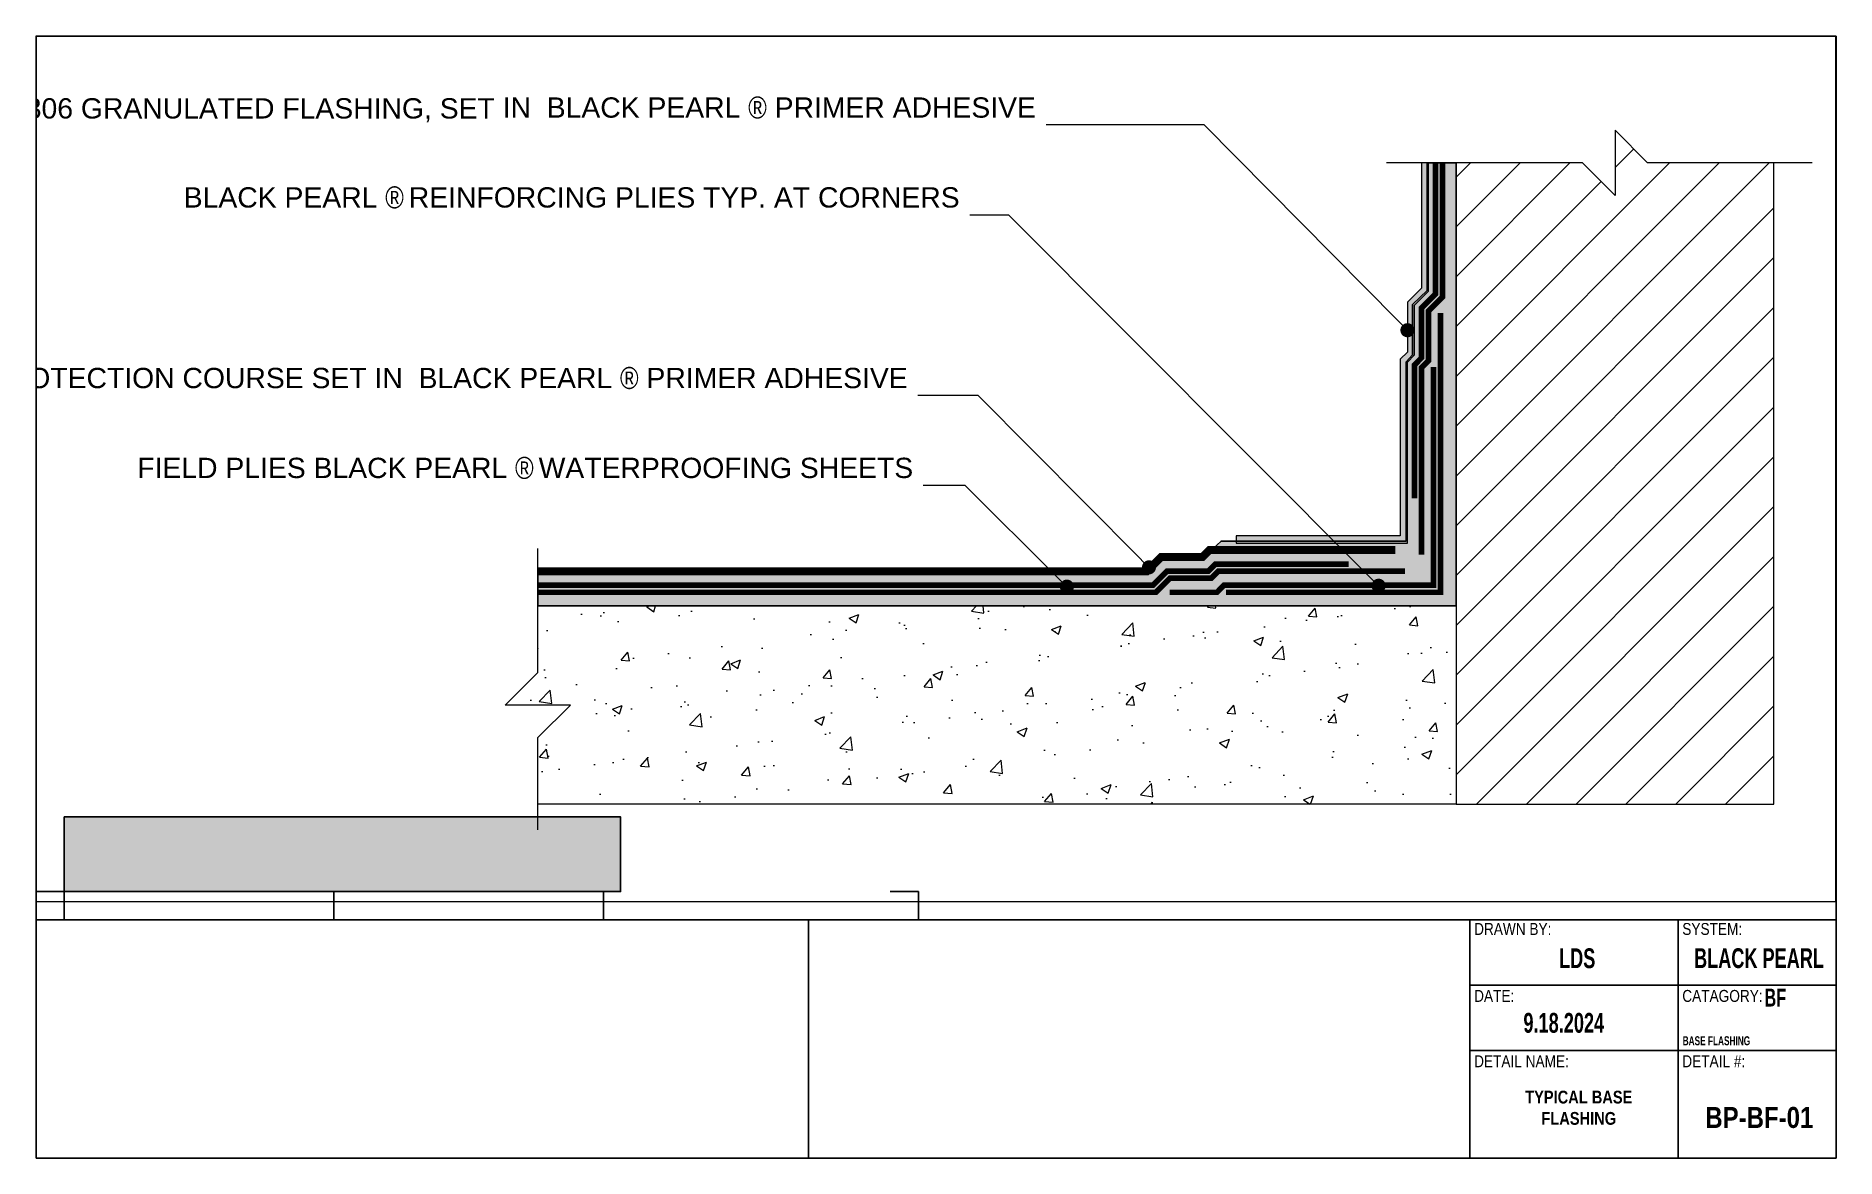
# Paper-space layout '11x17' of a CAD drawing. Header units: inches. Extents: x 0.6 to 16.6, y 0.6 to 10.6.
# The model-space entities are those that its viewports show. They can reach past a viewport. Long polylines and large blocks are cut down to what shows.
import ezdxf
from ezdxf import colors
from ezdxf.entities.mleader import LeaderData, LeaderLine
from ezdxf.math import Vec2, Vec3

# ---------------------------------------------------------------- set-up
doc = ezdxf.new("R2010")
doc.units = ezdxf.units.IN
doc.header["$MEASUREMENT"] = 0
doc.linetypes.add('Dashed - Dense', pattern=[0.8, 0.5, -0.3])
doc.layers.get('Defpoints').update_dxf_attribs({"color": 103})
for name, color, linetype, lineweight in [('Others', 190, 'Continuous', 0), ('RAM Black Pearl Sheet', 165, 'Continuous', 0), ('Ram Mastic', 191, 'Continuous', 0), ('Text', 20, 'Continuous', 0), ('Title Block Text', 20, 'Continuous', 0)]:
    doc.layers.add(name, color=color, linetype=linetype, lineweight=lineweight)
doc.layers.add('Protection Course', color=99, linetype='Dashed - Dense', lineweight=0, true_color=0x216123)
doc.layers.add('SELF ADHERING BUTYL FLASHING TAPE', color=10, linetype='Continuous')
doc.layers.add('Title Block Lines', color=7, linetype='Continuous')
doc.styles.add('GENERATED_STYLE_1', font='ARIALN.TTF')
doc.styles.add('GENERATED_STYLE_6', font='ARIALNB.TTF')
doc.styles.add('GENERATED_STYLE_8', font='ARIALNB.TTF', dxfattribs={"width": 0.8})
doc.styles.get("Standard").update_dxf_attribs({"font": 'ARIALN.TTF'})

# ---------------------------------------------------------------- blocks, each defined once
blk = doc.blocks.new('Barrett Title Block LDS')
h = blk.add_hatch()
h.set_pattern_fill('HONEY', color=160, scale=2)
h.set_pattern_definition([(0, (-14.79494, -0.4674), (0.375, 0.2165064), [0.25, -0.5]), (120, (-14.79494, -0.4674), (-0.375, 0.2165064), [0.25, -0.5]), (60, (-14.79494, -0.4674), (8e-17, 0.4330127), [-0.5, 0.25])])
h.paths.add_polyline_path([(7.134, 2.152), (7.147, 2.152), (7.147, 2.143), (7.134, 2.143)])
at = {"layer": 'Ram Mastic'}
h = blk.add_hatch(dxfattribs=at)
h.set_pattern_fill('HONEY', color=256, scale=1.714998)
h.set_pattern_definition([(0, (-13.46107, 1.3637), (0.3215622, 0.185654), [0.214375, -0.4287496]), (120, (-13.46107, 1.3637), (-0.3215622, 0.185654), [0.214375, -0.4287496]), (60, (-13.46107, 1.3637), (7e-17, 0.371308), [-0.4287496, 0.214375])])
h.paths.add_polyline_path([(3.733, 2.342), (3.773, 2.342), (3.773, 2.31), (3.733, 2.31)])
h = blk.add_hatch(dxfattribs=at)
h.set_pattern_fill('HONEY', color=256, scale=1.714998)
h.set_pattern_definition([(0, (-13.63047, 0.7278), (0.3215622, 0.185654), [0.214375, -0.4287496]), (120, (-13.63047, 0.7278), (-0.3215622, 0.185654), [0.214375, -0.4287496]), (60, (-13.63047, 0.7278), (7e-17, 0.371308), [-0.4287496, 0.214375])])
h.paths.add_polyline_path([(3.458, 0.971), (3.498, 0.971), (3.498, 0.916), (3.458, 0.916)])
at = {"layer": 'SELF ADHERING BUTYL FLASHING TAPE', "linetype": 'Continuous'}
h = blk.add_hatch(dxfattribs=at)
h.set_pattern_fill('ANSI31', color=30)
h.set_pattern_definition([(45, (0.74292, 1.41906), (-0.0883883, 0.0883883), [])])
h.paths.add_polyline_path([(6.83, 1.08), (6.835, 1.068), (6.838, 1.057), (6.86, 1.066), (6.858, 1.074), (6.853, 1.086), (6.847, 1.099), (6.838, 1.106), (6.818, 1.099), (6.824, 1.093)])
h = blk.add_hatch(dxfattribs=at)
h.set_pattern_fill('ANSI31', color=30)
h.set_pattern_definition([(45, (0.74292, 1.26022), (-0.0883883, 0.0883883), [])])
h.paths.add_polyline_path([(6.83, 0.921), (6.835, 0.909), (6.838, 0.898), (6.86, 0.908), (6.858, 0.915), (6.853, 0.927), (6.847, 0.94), (6.838, 0.947), (6.818, 0.94), (6.824, 0.934)])
at = {"layer": 'Title Block Lines', "linetype": 'Continuous'}
for p, q in [((16.489, 10.488), (0.51, 10.488)), ((0.51, 10.488), (0.51, 0.533)), ((7.367, 2.647), (16.489, 2.647)), ((13.238, 0.533), (13.238, 2.647)), ((15.086, 0.533), (15.086, 2.647)), ((0.51, 0.533), (16.489, 0.533)), ((3.948, 0.533), (13.903, 0.533))]:
    blk.add_line(p, q, dxfattribs=at)
at = {"layer": 'Title Block Lines'}
for points in [[(16.489, 10.488), (16.489, 0.533)], [(7.367, 2.647), (0.51, 2.647)], [(7.367, 2.647), (7.367, 0.533)], [(13.238, 2.647), (13.238, 0.533)], [(16.489, 2.287), (16.489, 1.41)], [(16.489, 2.287), (16.489, 0.533)], [(16.489, 2.066), (13.238, 2.066)], [(16.489, 1.486), (13.238, 1.486)]]:
    blk.add_lwpolyline(points, dxfattribs=at)
at = {"layer": 'Title Block Lines', "linetype": 'Continuous', "char_height": 0.10572, "attachment_point": 1, "style": 'GENERATED_STYLE_1'}
for s, insert in [('\\A1;\\pxql;DRAWN BY:', (13.276, 2.618)), ('\\A1;\\pxql;SYSTEM:', (15.124, 2.618)), ('\\A1;\\pxql;DATE:', (13.276, 2.024)), ('\\A1;\\pxql;CATAGORY:', (15.124, 2.024)), ('\\A1;\\pxql;DETAIL NAME:', (13.276, 1.444)), ('\\A1;\\pxql;DETAIL #:', (15.124, 1.444))]:
    blk.add_mtext(s, dxfattribs=dict(at, insert=insert))
blk = doc.blocks.new('_Dot')
at = {"color": 0, "linetype": 'ByBlock', "lineweight": -2}
blk.add_line((-0.5, 0), (-1, 0), dxfattribs=at)
at = {"color": 0, "linetype": 'ByBlock', "const_width": 0.5}
blk.add_lwpolyline([(-0.25, 0, 1), (0.25, 0, 1)], format="xyb", close=True, dxfattribs=at)

msp = doc.modelspace()

# ---------------------------------------------------------------- hatches: boundary and pattern name
at = {"layer": 'Others'}
h = msp.add_hatch(dxfattribs=at)
h.set_pattern_fill('ANSI31', color=256, scale=5)
h.paths.add_polyline_path([(507.131, 70.881), (506.553, 71.46), (504.309, 71.46), (504.309, 60.079), (509.953, 60.079), (509.953, 71.46), (507.709, 71.46), (507.131, 72.038)])
h = msp.add_hatch(dxfattribs=at)
h.set_pattern_fill('WOOD6', color=6, scale=0.2, pattern_type=2)
h.set_pattern_definition([(216.8699, (0.08, 0.2), (0.5999999836, 0.4000000247), [0.1, -0.9]), (206.5651, (0.2, 0.14), (-0.199999832, -0.200000262), [0.2236068, -0.2236068]), (198.4349, (0.2, 0.04), (-0.400000087, -0.199999681), [0.1264912, -0.5059644])])
h.paths.add_polyline_path([(488.007, 64.209), (498.831, 64.209), (499.081, 64.464), (499.832, 64.464), (500.138, 64.749), (503.421, 64.749), (503.421, 67.928), (503.537, 68.053), (503.537, 68.944), (503.793, 69.194), (503.793, 71.46), (504.309, 71.46), (504.309, 63.599), (488.007, 63.599)])
h = msp.add_hatch(dxfattribs=at)
h.set_pattern_fill('AR-CONC', color=256, scale=0.25)
h.set_pattern_definition([(50, (0, 0), (1.7931505, -0.1568803), [0.1875, -2.0625]), (355, (0, 0), (-0.346878, 1.8804803), [0.15, -1.65]), (100.45144, (0.1494, -0.013), (1.446272, 1.7236), [0.1593505, -1.752855]), (46.1842, (0, 0.5), (2.668103, -0.413798), [0.28125, -3.09375]), (96.63564, (0.2223, 0.4655), (2.336655, 2.435297), [0.239026, -2.629284]), (351.18416, (0, 0.5), (2.336655, 2.435297), [0.225, -2.475]), (21, (0.25, 0.375), (1.4922676, -1.0065472), [0.1875, -2.0625]), (326, (0.25, 0.375), (0.608288, 1.812875), [0.15, -1.65]), (71.45144, (0.3744, 0.2911), (2.100556, 0.806328), [0.1593505, -1.752855]), (37.5, (0, 0), (0.0303996, 0.8322346), [0, -1.63, 0, -1.675, 0, -1.65625]), (7.5, (0, 0), (0.6576738, 0.9860293), [0, -0.955, 0, -1.5925, 0, -0.63125]), (327.5, (-0.5575, 0), (1.3345561, -0.0563872), [0, -0.625, 0, -1.95, 0, -2.5875]), (317.5, (-0.8075, 0), (1.4579654, 0.2502625), [0, -0.8125, 0, -1.295, 0, -1.8375])])
h.paths.add_polyline_path([(488.007, 63.599), (488.007, 62.417), (487.428, 61.839), (488.585, 61.839), (488.007, 61.261), (488.007, 60.079), (504.309, 60.079), (504.309, 63.599)])
at = {"layer": 'Protection Course'}
h = msp.add_hatch(dxfattribs=at)
h.set_pattern_fill('AGGREGAT', color=256, scale=0.3, angle=180, pattern_type=2)
h.set_pattern_definition([(180, (0, 0), (-0.3, -0.3), [0.03, -0.045, 0.015, -0.045, 0.015, -0.15]), (180, (-0.15, -0.03), (-0.3, -0.3), [0.015, -0.285]), (180, (-0.06, -0.045), (-0.3, -0.3), [0.015, -0.03, 0.015, -0.24]), (180, (-0.21, -0.06), (-0.3, -0.3), [0.03, -0.27]), (180, (-0.24, -0.075), (-0.3, -0.3), [0.015, -0.285]), (180, (-0.15, -0.105), (-0.3, -0.3), [0.03, -0.27]), (180, (-1e-17, -0.12), (-0.3, -0.3), [0.015, -0.03, 0.015, -0.075, 0.045, -0.12]), (180, (-0.21, -0.15), (-0.3, -0.3), [0.03, -0.27]), (180, (-0.03, -0.165), (-0.3, -0.3), [0.03, -0.015, 0.015, -0.12, 0.015, -0.105]), (180, (-0.015, -0.18), (-0.3, -0.3), [0.015, -0.285]), (180, (-0.12, -0.195), (-0.3, -0.3), [0.015, -0.015, 0.015, -0.255]), (180, (-0.075, -0.21), (-0.3, -0.3), [0.015, -0.285]), (180, (-0.27, -0.225), (-0.3, -0.3), [0.015, -0.285]), (180, (-0.135, -0.24), (-0.3, -0.3), [0.015, -0.12, 0.015, -0.15]), (180, (-0.135, -0.255), (-0.3, -0.3), [0.03, -0.27]), (180, (-0.195, -0.27), (-0.3, -0.3), [0.03, -0.27]), (180, (-0.015, -0.285), (-0.3, -0.3), [0.015, -0.18, 0.03, -0.075]), (270, (-2e-17, -0.135), (0.3, -0.3), [0.06, -0.06, 0.03, -0.15]), (270, (-0.015, -0.135), (0.3, -0.3), [0.015, -0.105, 0.03, -0.15]), (270, (-0.03, -0.06), (0.3, -0.3), [0.045, -0.255]), (270, (-0.045, -0.06), (0.3, -0.3), [0.03, -0.27]), (270, (-0.06, -0.015), (0.3, -0.3), [0.015, -0.18, 0.015, -0.015, 0.03, -0.045]), (270, (-0.09, -0.015), (0.3, -0.3), [0.015, -0.105, 0.015, -0.165]), (270, (-0.105, -0.135), (0.3, -0.3), [0.03, -0.045, 0.015, -0.015, 0.03, -0.165]), (270, (-0.12, -0.075), (0.3, -0.3), [0.03, -0.165, 0.015, -0.09]), (270, (-0.135, -0.015), (0.3, -0.3), [0.015, -0.015, 0.03, -0.24]), (270, (-0.165, -0.21), (0.3, -0.3), [0.015, -0.285]), (270, (-0.18, -0.21), (0.3, -0.3), [0.03, -0.03, 0.015, -0.015, 0.03, -0.18]), (270, (-0.195, -0.075), (0.3, -0.3), [0.015, -0.015, 0.015, -0.03, 0.015, -0.21]), (270, (-0.24, -0.18), (0.3, -0.3), [0.06, -0.24]), (270, (-0.255, -0.15), (0.3, -0.3), [0.06, -0.045, 0.03, -0.165]), (270, (-0.27, -0.03), (0.3, -0.3), [0.015, -0.045, 0.03, -0.21]), (270, (-0.285, -0.06), (0.3, -0.3), [0.045, -0.255]), (225, (-0.12, 1e-17), (-4e-17, -0.3), [0.021213, -0.40305107]), (225, (-0.285, -0.015), (-4e-17, -0.3), [0.021213, -0.36062507, 0.021213, -0.021213]), (225, (-0.09, -0.03), (-4e-17, -0.3), [0.021213, -0.169704, 0.021213, -0.21213407]), (225, (-0.165, -0.03), (-4e-17, -0.3), [0.021213, -0.33941207, 0.021213, -0.042426]), (225, (-0.18, -0.03), (-4e-17, -0.3), [0.042426, -0.169704, 0.042426, -0.16970807]), (225, (-0.105, -0.06), (-4e-17, -0.3), [0.02121, -0.19092, 0.02121, -0.02121, 0.02121, -0.14850407]), (225, (-0.255, -0.075), (-4e-17, -0.3), [0.021213, -0.021213, 0.021213, -0.36062507]), (225, (-0.045, -0.09), (-4e-17, -0.3), [0.021213, -0.254556, 0.021213, -0.12728207]), (225, (-0.285, -0.12), (-4e-17, -0.3), [0.02121, -0.02121, 0.02121, -0.084852, 0.02121, -0.25457207]), (225, (-0.105, -0.165), (-4e-17, -0.3), [0.021213, -0.40305107]), (225, (-0.03, -0.18), (-4e-17, -0.3), [0.0424263, -0.38183777]), (225, (-3e-17, -0.21), (-4e-17, -0.3), [0.021213, -0.021213, 0.021213, -0.36062507]), (225, (-0.165, -0.255), (-4e-17, -0.3), [0.021213, -0.40305107]), (225, (-0.255, -0.285), (-4e-17, -0.3), [0.021213, -0.40305107]), (315, (-0.135, -0.03), (-5e-17, -0.3), [0.021213, -0.40305107]), (315, (-0.15, -0.03), (-5e-17, -0.3), [0.021213, -0.40305107]), (315, (-0.06, -0.045), (-5e-17, -0.3), [0.021213, -0.084852, 0.042426, -0.27577307]), (315, (-6e-18, -0.045), (-5e-17, -0.3), [0.021213, -0.40305107]), (315, (-0.195, -0.09), (-5e-17, -0.3), [0.021213, -0.16970562, 0.021213, -0.21213245]), (315, (-0.21, -0.09), (-5e-17, -0.3), [0.02121, -0.12729, 0.02121, -0.12726, 0.02121, -0.10608407]), (315, (-0.03, -0.105), (-5e-17, -0.3), [0.021213, -0.40305107]), (315, (-0.27, -0.12), (-5e-17, -0.3), [0.04242, -0.106065, 0.02121, -0.02121, 0.02121, -0.21214907]), (315, (-0.075, -0.165), (-5e-17, -0.3), [0.021213, -0.40305107]), (315, (-0.195, -0.165), (-5e-17, -0.3), [0.0424263, -0.38183777]), (315, (-0.21, -0.165), (-5e-17, -0.3), [0.021213, -0.40305107]), (315, (-0.12, -0.195), (-5e-17, -0.3), [0.021213, -0.40305107]), (315, (-0.03, -0.24), (-5e-17, -0.3), [0.021213, -0.40305107]), (315, (-0.27, -0.24), (-5e-17, -0.3), [0.021213, -0.40305107]), (206.56505, (-0.03, 4e-18), (-0.3, -1e-10), [0.03354, -0.6372804]), (206.56505, (-4e-18, -0.03), (-0.3, -1e-10), [0.03354, -0.6372804]), (206.56505, (-6e-18, -0.045), (-0.3, -1e-10), [0.03354, -0.6372804]), (206.56505, (-0.075, -0.045), (-0.3, -1e-10), [0.03354, -0.6372804]), (206.56505, (-0.06, -0.105), (-0.3, -1e-10), [0.03354, -0.6372804]), (206.56505, (-0.06, -0.12), (-0.3, -1e-10), [0.03354, -0.6372804]), (206.56505, (-0.12, -0.18), (-0.3, -1e-10), [0.03354, -0.6372804]), (206.56505, (-0.135, -0.195), (-0.3, -1e-10), [0.03354, -0.6372804]), (206.56505, (-0.015, -0.225), (-0.3, -1e-10), [0.03354, -0.6372804]), (206.56505, (-0.105, -0.225), (-0.3, -1e-10), [0.03354, -0.6372804]), (243.43495, (-0.255, 3e-17), (-2e-11, -0.3), [0.03354, -0.6372804]), (243.43495, (-0.18, -0.045), (-2e-11, -0.3), [0.03354, -0.6372804]), (243.43495, (-0.135, -0.075), (-2e-11, -0.3), [0.03354, -0.6372804]), (243.43495, (-0.18, -0.12), (-2e-11, -0.3), [0.03354, -0.6372804]), (243.43495, (-0.195, -0.12), (-2e-11, -0.3), [0.03354, -0.6372804]), (243.43495, (-0.09, -0.165), (-2e-11, -0.3), [0.03354, -0.6372804]), (243.43495, (-0.06, -0.18), (-2e-11, -0.3), [0.03354, -0.6372804]), (243.43495, (-0.18, -0.24), (-2e-11, -0.3), [0.03354, -0.6372804]), (243.43495, (-0.06, -0.27), (-2e-11, -0.3), [0.03354, -0.6372804]), (296.56505, (-0.015, -0.18), (1e-10, -0.3), [0.03354, -0.6372804]), (296.56505, (-0.195, -0.18), (1e-10, -0.3), [0.03354, -0.6372804]), (296.56505, (-2e-17, -0.195), (1e-10, -0.3), [0.03354, -0.6372804]), (296.56505, (-0.24, -0.24), (1e-10, -0.3), [0.03354, -0.6372804]), (296.56505, (-0.045, -0.255), (1e-10, -0.3), [0.03354, -0.6372804]), (296.56505, (-0.105, -0.27), (1e-10, -0.3), [0.03354, -0.6372804]), (333.43495, (-0.12, 1e-17), (0.3, -1e-10), [0.03354, -0.6372804]), (333.43495, (-0.06, -0.03), (0.3, -1e-10), [0.03354, -0.6372804]), (333.43495, (-0.27, -0.045), (0.3, -1e-10), [0.03354, -0.6372804]), (333.43495, (-0.24, -0.075), (0.3, -1e-10), [0.03354, -0.6372804]), (333.43495, (-0.12, -0.105), (0.3, -1e-10), [0.03354, -0.6372804]), (333.43495, (-0.045, -0.12), (0.3, -1e-10), [0.03354, -0.6372804]), (333.43495, (-0.135, -0.12), (0.3, -1e-10), [0.03354, -0.6372804]), (333.43495, (-0.09, -0.15), (0.3, -1e-10), [0.03354, -0.6372804]), (333.43495, (-0.09, -0.225), (0.3, -1e-10), [0.03354, -0.6372804]), (333.43495, (-3e-17, -0.285), (0.3, -1e-10), [0.03354, -0.6372804]), (333.43495, (-0.18, -0.285), (0.3, -1e-10), [0.03354, -0.6372804]), (333.43495, (-0.21, -0.285), (0.3, -1e-10), [0.03354, -0.6372804])])
h.paths.add_polyline_path([(500.405, 64.839), (500.405, 64.714), (503.444, 64.714), (503.444, 67.926), (503.569, 68.051), (503.569, 68.934), (503.819, 69.184), (503.819, 71.46), (503.694, 71.46), (503.694, 69.236), (503.444, 68.986), (503.444, 68.103), (503.319, 67.978), (503.319, 64.839)])

# ---------------------------------------------------------------- linework, layer by layer
at = {"layer": 'Defpoints'}
msp.add_lwpolyline([(488.007, 64.209), (498.831, 64.209), (499.081, 64.464), (499.832, 64.464), (500.138, 64.749), (503.421, 64.749), (503.421, 67.928), (503.537, 68.053), (503.537, 68.944), (503.793, 69.194), (503.793, 71.46), (504.309, 71.46), (504.309, 63.599), (488.007, 63.599)], close=True, dxfattribs=at)
at = {"layer": 'Others', "flags": 128}
for points in [[(510.631, 71.46), (507.709, 71.46), (507.131, 72.038), (507.131, 70.881), (506.553, 71.46), (503.074, 71.46)], [(488.007, 59.627), (488.007, 61.261), (488.585, 61.839), (487.428, 61.839), (488.007, 62.417), (488.007, 64.617)]]:
    msp.add_lwpolyline(points, dxfattribs=at)
at = {"layer": 'Others'}
for points in [[(506.553, 71.46), (504.309, 71.46), (504.309, 60.079), (509.953, 60.079), (509.953, 71.46), (507.709, 71.46)], [(488.007, 62.417), (488.007, 63.599), (504.309, 63.599), (504.309, 60.079), (488.007, 60.079), (488.007, 61.261)]]:
    msp.add_lwpolyline(points, dxfattribs=at)
at = {"layer": 'Protection Course', "linetype": 'Continuous'}
msp.add_lwpolyline([(500.405, 64.839), (500.405, 64.714), (503.444, 64.714), (503.444, 67.926), (503.569, 68.051), (503.569, 68.934), (503.819, 69.184), (503.819, 71.46), (503.694, 71.46), (503.694, 69.236), (503.444, 68.986), (503.444, 68.103), (503.319, 67.978), (503.319, 64.839)], close=True, dxfattribs=at)
at = {"layer": 'Protection Course', "linetype": 'ByBlock', "ltscale": 0.2, "const_width": 0.141}
msp.add_lwpolyline([(503.231, 64.589), (499.93, 64.589), (499.805, 64.464), (499.071, 64.464), (498.821, 64.214), (488.007, 64.214)], dxfattribs=at)
at = {"layer": 'RAM Black Pearl Sheet', "const_width": 0.1}
for points in [[(503.569, 65.506), (503.569, 67.874), (503.694, 67.999), (503.694, 68.882), (503.944, 69.132), (503.944, 71.46)], [(503.694, 64.506), (503.694, 67.823), (503.819, 67.948), (503.819, 68.83), (504.069, 69.08), (504.069, 71.46)], [(504.031, 68.796), (504.031, 63.839), (500.226, 63.839)], [(503.906, 67.839), (503.906, 63.964), (500.189, 63.964), (500.064, 63.839), (499.226, 63.839)], [(502.402, 64.339), (500.034, 64.339), (499.909, 64.214), (499.174, 64.214), (498.924, 63.964), (488.007, 63.964)], [(503.402, 64.214), (500.085, 64.214), (499.96, 64.089), (499.226, 64.089), (498.976, 63.839), (488.007, 63.839)]]:
    msp.add_lwpolyline(points, dxfattribs=at)

# ---------------------------------------------------------------- leaders
at = {"layer": 'Text'}
ml = msp.add_multileader_mtext('Standard', dxfattribs=at)
ml.set_content('{\\fArial|b0|i0|c0|p34;IF FLASHING IS EXPOSED, INSTALL RAM 306 GRANULATED FLASHING, SET\\A1; IN  BLACK PEARL \\A0;\\fArial Narrow|b0|i0|c0|p34;\\H1.08333x;®\\A1;\\fArial|b0|i0|c0|p34;\\H0.92308x; PRIMER ADHESIVE}', color=256)
ml.set_leader_properties(color=256, lineweight=0)
ml.set_arrow_properties(name='DOT')
ml.build(insert=Vec2(0, 0))
ml.multileader.update_dxf_attribs({"text_left_attachment_type": 2, "text_right_attachment_type": 2, "dogleg_length": 0.36, "arrow_head_size": 0.25, "scale": 4})
ctx = ml.context
ctx.base_point, ctx.scale, ctx.char_height, ctx.arrow_head_size, ctx.landing_gap_size, ctx.plane_origin = Vec3(479.545, 72.133), 4, 0.36, 0.25, 0.18, Vec3(485.762, 72.324)
ctx.left_attachment, ctx.right_attachment, ctx.text_align_type = 2, 2, 2
notes = []
notes.append((ctx, [(1, (1, 1, 0), (499.838, 72.133), (-1, 0), 2.809, [(0, [(503.445, 68.49)], 0, [])])]))
ctx.mtext.insert, ctx.mtext.width, ctx.mtext.alignment, ctx.mtext.flow_direction = Vec3(496.849, 72.637), 17.62807, 3, 5
ml = msp.add_multileader_mtext('Standard', dxfattribs=at)
ml.set_content('\\A1;{\\fArial|b0|i0|c0|p34;BLACK PEARL \\A0;\\fArial Narrow|b0|i0|c0|p34;\\H1.08333x;®\\fMS Shell Dlg 2|b0|i0|c0|p0;\\H0.61538x; \\A1;\\fArial|b0|i0|c0|p34;\\H1.50002x;REINFORCING PLIES TYP. AT CORNERS}', color=256)
ml.set_leader_properties(color=256, lineweight=0)
ml.set_arrow_properties(name='DOT')
ml.build(insert=Vec2(0, 0))
ml.multileader.update_dxf_attribs({"text_left_attachment_type": 2, "text_right_attachment_type": 2, "dogleg_length": 0.36, "arrow_head_size": 0.25, "scale": 4})
ctx = ml.context
ctx.base_point, ctx.scale, ctx.char_height, ctx.arrow_head_size, ctx.landing_gap_size, ctx.plane_origin = Vec3(486.167, 70.533), 4, 0.36, 0.25, 0.18, Vec3(485.762, 69.675)
ctx.left_attachment, ctx.right_attachment, ctx.text_align_type = 2, 2, 2
notes.append((ctx, [(1, (1, 1, 0), (496.368, 70.533), (-1, 0), 0.693, [(0, [(502.933, 63.956)], 0, [])])]))
ctx.mtext.insert, ctx.mtext.width, ctx.mtext.alignment, ctx.mtext.flow_direction = Vec3(495.495, 71.042), 9.22439, 3, 5
ml = msp.add_multileader_mtext('Standard', dxfattribs=at)
ml.set_content('\\A1;{\\fArial|b0|i0|c0|p34;PROTECTION COURSE SET IN  BLACK PEARL \\A0;\\fArial Narrow|b0|i0|c0|p34;\\H1.08333x;®\\A1;\\fArial|b0|i0|c0|p34;\\H0.92308x; PRIMER ADHESIVE}', color=256)
ml.set_leader_properties(color=256, lineweight=0)
ml.set_arrow_properties(name='DOT')
ml.build(insert=Vec2(0, 0))
ml.multileader.update_dxf_attribs({"text_left_attachment_type": 2, "text_right_attachment_type": 2, "dogleg_length": 0.36, "arrow_head_size": 0.25, "scale": 4})
ctx = ml.context
ctx.base_point, ctx.scale, ctx.char_height, ctx.arrow_head_size, ctx.landing_gap_size, ctx.plane_origin = Vec3(485.77, 67.333), 4, 0.36, 0.25, 0.18, Vec3(481.242, 69.328)
ctx.left_attachment, ctx.right_attachment, ctx.text_align_type = 2, 2, 2
notes.append((ctx, [(1, (1, 1, 0), (495.821, 67.333), (-1, 0), 1.068, [(0, [(498.856, 64.282)], 0, [])])]))
ctx.mtext.insert, ctx.mtext.width, ctx.mtext.alignment, ctx.mtext.flow_direction = Vec3(494.573, 67.837), 8.7902, 3, 5
ml = msp.add_multileader_mtext('Standard', dxfattribs=at)
ml.set_content('\\A1;{\\fArial|b0|i0|c0|p34;FIELD PLIES BLACK PEARL \\A0;\\fArial Narrow|b0|i0|c0|p34;\\H1.08333x;®\\fMS Shell Dlg 2|b0|i0|c0|p0;\\H0.61538x; \\A1;\\fArial|b0|i0|c0|p34;\\H1.50002x;WATERPROOFING SHEETS}', color=256)
ml.set_leader_properties(color=256, lineweight=0)
ml.set_arrow_properties(name='DOT')
ml.build(insert=Vec2(0, 0))
ml.multileader.update_dxf_attribs({"text_left_attachment_type": 2, "text_right_attachment_type": 2, "dogleg_length": 0.36, "arrow_head_size": 0.25, "scale": 4})
ctx = ml.context
ctx.base_point, ctx.scale, ctx.char_height, ctx.arrow_head_size, ctx.landing_gap_size, ctx.plane_origin = Vec3(487.492, 65.733), 4, 0.36, 0.25, 0.18, Vec3(480.919, 67.84)
ctx.left_attachment, ctx.right_attachment, ctx.text_align_type = 2, 2, 2
notes.append((ctx, [(1, (1, 1, 0), (495.595, 65.733), (-1, 0), 0.745, [(0, [(497.4, 63.94)], 0, [])])]))
ctx.mtext.insert, ctx.mtext.width, ctx.mtext.alignment, ctx.mtext.flow_direction = Vec3(494.67, 66.242), 7.23195, 3, 5
for ctx, leaders in notes:
    for number, flags, end, landing, length, lines in leaders:
        leader = LeaderData()
        leader.index, (leader.has_last_leader_line, leader.has_dogleg_vector, leader.attachment_direction) = number, flags
        leader.last_leader_point, leader.dogleg_vector, leader.dogleg_length = Vec3(end), Vec3(landing), length
        for number, points, colour, breaks in lines:
            line = LeaderLine()
            line.index, line.vertices, line.color, line.breaks = number, Vec3.list(points), colors.encode_raw_color(colour), breaks
            leader.lines.append(line)
        ctx.leaders.append(leader)

psp = doc.layouts.new('11x17')

# ---------------------------------------------------------------- hatches: boundary and pattern name
at = {"true_color": 0xffffff}
h = psp.add_hatch(color=7, dxfattribs=at)
h.dxf.hatch_style = 1
h.paths.add_polyline_path([(0.828, 3.634), (0.828, 2.971), (5.767, 2.971), (5.767, 3.634)])

# ---------------------------------------------------------------- linework, layer by layer
at = {"layer": 'Defpoints'}
psp.add_lwpolyline([(0.828, 3.634), (5.767, 3.634), (5.767, 2.971), (0.828, 2.971)], close=True, dxfattribs=at)
for points in [[(0.828, 2.721), (0.828, 2.971), (0.578, 2.971)], [(3.221, 2.721), (3.221, 2.971), (2.971, 2.971)], [(5.615, 2.721), (5.615, 2.971), (5.365, 2.971)], [(8.411, 2.721), (8.411, 2.971), (8.161, 2.971)]]:
    psp.add_lwpolyline(points, dxfattribs=at)

# ---------------------------------------------------------------- block references
at = {"layer": 'Title Block Lines'}
psp.add_blockref('Barrett Title Block LDS', (0.068, 0.074), dxfattribs=at)

# ---------------------------------------------------------------- texts
at = {"layer": 'Text', "linetype": 'Continuous', "insert": (15.495, 1.606), "char_height": 0.08008, "attachment_point": 8, "style": 'GENERATED_STYLE_8'}
psp.add_mtext('\\A1;\\pxqc;BASE FLASHING', dxfattribs=at)
at = {"layer": 'Title Block Text', "linetype": 'Continuous'}
for s, insert, char_height, attachment_point, style in [('\\A1;\\pxqc;LDS', (14.259, 2.289), 0.17569, 8, 'GENERATED_STYLE_8'), ('\\A1;\\pxqc;BLACK PEARL', (15.873, 2.29), 0.17569, 8, 'GENERATED_STYLE_8'), ('\\A1;\\pxqc;BF', (16.018, 1.951), 0.15872, 8, 'GENERATED_STYLE_8'), ('\\A1;9.18.2024', (14.14, 1.716), 0.17569, 8, 'GENERATED_STYLE_8'), ('\\A1;BP-BF-01', (15.396, 0.871), 0.18612, 7, 'GENERATED_STYLE_6')]:
    psp.add_mtext(s, dxfattribs=dict(at, insert=insert, char_height=char_height, attachment_point=attachment_point, style=style))
at = {"layer": 'Title Block Text', "linetype": 'Continuous', "insert": (14.273, 1.204), "char_height": 0.11329, "width": 1.42367, "attachment_point": 2, "style": 'GENERATED_STYLE_6'}
psp.add_mtext('\\A1;\\pxqc;TYPICAL BASE FLASHING', dxfattribs=at)

# ---------------------------------------------------------------- viewports
at = {"layer": 'Defpoints'}
psp.add_viewport(center=(8.567, 6.722), size=(15.979, 7.6795), view_center_point=(495.075, 66.031), view_height=15.35899, dxfattribs=at)

doc.saveas('drawing.dxf')
